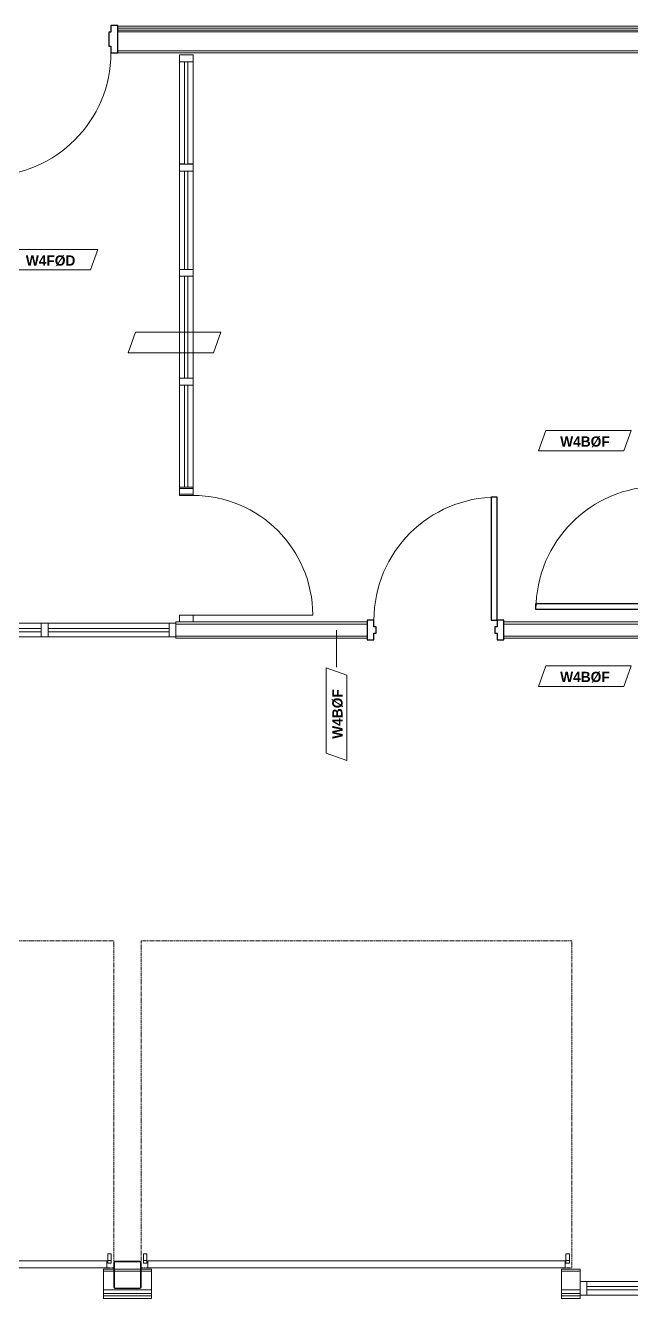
# Model space of a CAD drawing. Header units: inches. Extents: x -4010 to -1814, y 9846 to 12241.
# Drawn here: x -3184.1 to -3006.9, y 11276.3 to 11648.6 of the extents above; entities that cross this region are included whole.
import ezdxf

# ---------------------------------------------------------------- set-up
doc = ezdxf.new("R2010")
doc.units = ezdxf.units.IN
doc.header["$MEASUREMENT"] = 0
doc.linetypes.add('Dash', pattern=[0.25, 0.125, -0.125])
for name, color, linetype, lineweight in [('0-1', 7, 'Continuous', 5), ('0-2', 7, 'Continuous', 9), ('A-DOOR-1', 7, 'Continuous', 9), ('A-DOOR-2', 10, 'Continuous', 30), ('A-DOOR-FRAM-2', 10, 'Continuous', 30), ('A-DOOR-HDLN-1', 170, 'Dash', 18), ('A-GLAZ-CURT-1', 7, 'Continuous', 9), ('A-GLAZ-CWMG-1', 7, 'Continuous', 9), ('A-WALL-1', 7, 'Continuous', 9), ('A-WALL-2', 250, 'Continuous', 18), ('A-WALL-IDEN', 211, 'Continuous', 9), ('I-WALL-3', 7, 'Continuous', 9), ('S-COLS-1', 7, 'Continuous', 9)]:
    doc.layers.add(name, color=color, linetype=linetype, lineweight=lineweight)
doc.styles.add('Century Gothic_B_1', font='GOTHICB.TTF', dxfattribs={"height": 3})

# ---------------------------------------------------------------- blocks, each defined once
blk = doc.blocks.new('System Panel - Glazed-2441747-UNIT PLANS - 1ST FLOOR')
at = {"layer": 'A-GLAZ-CURT-1'}
for p, q in [((17.7, 0.5), (-17.7, 0.5)), ((-17.7, 0.5), (-17.7, -0.5)), ((17.7, -0.5), (17.7, 0.5)), ((-17.7, -0.5), (17.7, -0.5))]:
    blk.add_line(p, q, dxfattribs=at)
blk = doc.blocks.new('Rectangular Mullion - 2_ x 4_ rectangular-2352499-UNIT PLANS - 1ST FLOOR')
at = {"layer": 'A-GLAZ-CWMG-1'}
for p, q in [((-2984.53, 11281.29), (-3019.92, 11281.29)), ((-2984.53, 11277.29), (-3019.92, 11277.29))]:
    blk.add_line(p, q, dxfattribs=at)
blk = doc.blocks.new('Rectangular Mullion - 2_ x 4_ rectangular-2441749-UNIT PLANS - 1ST FLOOR')
at = {"layer": 'A-GLAZ-CWMG-1'}
for p, q in [((0, 2), (-2, 2)), ((-2, 2), (-2, -2)), ((0, -2), (0, 2)), ((-2, -2), (0, -2))]:
    blk.add_line(p, q, dxfattribs=at)
blk = doc.blocks.new('GLASS GARAGE DOOR B - DOOR AT COMMUNITY ROOM-2797694-UNIT PLANS - 1ST FLOOR')
at = {"layer": 'A-DOOR-1'}
for p, q in [((3.72, 10.85), (4.72, 10.85)), ((3.72, 8.85), (3.72, 10.85)), ((3.72, 8.85), (3.72, 8.1)), ((4.72, 8.85), (3.72, 8.85)), ((3.72, 8.1), (4.72, 8.1)), ((4.72, 10.85), (4.72, 8.85)), ((4.72, 8.1), (4.72, 8.85)), ((5, 8.75), (127, 8.75)), ((5, 8.75), (5, 6.75)), ((127, 8.75), (127, 6.75)), ((127.28, 10.85), (128.28, 10.85)), ((127.28, 8.85), (127.28, 10.85)), ((127.28, 8.85), (127.28, 8.1)), ((128.28, 8.85), (127.28, 8.85)), ((127.28, 8.1), (128.28, 8.1)), ((128.28, 10.85), (128.28, 8.85)), ((128.28, 8.1), (128.28, 8.85)), ((127, 6.75), (5, 6.75))]:
    blk.add_line(p, q, dxfattribs=at)
at = {"layer": 'A-DOOR-HDLN-1'}
for p, q in [((129, 102.4), (3, 102.4)), ((3, 102.4), (3, 6.75)), ((129, 6.75), (129, 102.4)), ((3, 6.75), (129, 6.75))]:
    blk.add_line(p, q, dxfattribs=at)
blk = doc.blocks.new('CTR - 1st Phase - Shell_rvt-1-UNIT PLANS - 1ST FLOOR')
at = {"layer": 'A-WALL-1'}
for p, q in [((-3158.32, 11284.91), (-3161.32, 11284.91)), ((-3161.32, 11284.91), (-3161.32, 11276.29)), ((-3150.5, 11284.91), (-3158.15, 11284.91)), ((-3147.32, 11284.91), (-3150.32, 11284.91)), ((-3147.32, 11276.29), (-3147.32, 11284.91)), ((-3021.92, 11284.91), (-3027.32, 11284.91)), ((-3027.32, 11284.91), (-3027.32, 11276.29)), ((-3021.92, 11276.29), (-3021.92, 11284.91)), ((-3161.32, 11276.29), (-3147.32, 11276.29)), ((-3027.32, 11276.29), (-3021.92, 11276.29))]:
    blk.add_line(p, q, dxfattribs=at)
at = {"layer": 'A-WALL-2'}
for p, q in [((-3158.32, 11284.29), (-3161.32, 11284.29)), ((-3150.5, 11284.29), (-3158.15, 11284.29)), ((-3147.32, 11284.29), (-3150.32, 11284.29)), ((-3021.92, 11284.29), (-3027.32, 11284.29)), ((-3147.32, 11278.79), (-3161.32, 11278.79)), ((-3147.32, 11277.79), (-3161.32, 11277.79)), ((-3021.92, 11278.79), (-3027.32, 11278.79)), ((-3021.92, 11277.79), (-3027.32, 11277.79)), ((-3147.32, 11277.04), (-3161.32, 11277.04)), ((-3021.92, 11277.04), (-3027.32, 11277.04))]:
    blk.add_line(p, q, dxfattribs=at)
at = {"layer": '0-2'}
for name, p in [('GLASS GARAGE DOOR B - DOOR AT COMMUNITY ROOM-2797694-UNIT PLANS - 1ST FLOOR', (-3287.32, 11278.52)), ('GLASS GARAGE DOOR B - DOOR AT COMMUNITY ROOM-2797694-UNIT PLANS - 1ST FLOOR', (-3153.32, 11278.52)), ('Rectangular Mullion - 2_ x 4_ rectangular-2352499-UNIT PLANS - 1ST FLOOR', (0, 0)), ('System Panel - Glazed-2441747-UNIT PLANS - 1ST FLOOR', (-3002.22, 11279.29))]:
    blk.add_blockref(name, p, dxfattribs=at)
at = {"layer": '0-2', "rotation": 180}
blk.add_blockref('Rectangular Mullion - 2_ x 4_ rectangular-2441749-UNIT PLANS - 1ST FLOOR', (-3021.92, 11279.29), dxfattribs=at)
blk = doc.blocks.new('System Panel - SINGLE PANE - SAFETY GLAZING-2179330-UNIT PLANS - 1ST FLOOR')
at = {"layer": 'A-GLAZ-CURT-1'}
for p, q in [((17.7, 0.5), (-17.7, 0.5)), ((-17.7, 0.5), (-17.7, -0.5)), ((17.7, -0.5), (17.7, 0.5)), ((-17.7, -0.5), (17.7, -0.5))]:
    blk.add_line(p, q, dxfattribs=at)
blk = doc.blocks.new('Rectangular Mullion - 2_ x 4_ - INTERIOR-2179402-UNIT PLANS - 1ST FLOOR')
at = {"layer": 'A-GLAZ-CWMG-1'}
for p, q in [((-3177.52, 11473.79), (-3142.12, 11473.79)), ((-3177.52, 11469.79), (-3142.12, 11469.79))]:
    blk.add_line(p, q, dxfattribs=at)
blk = doc.blocks.new('Rectangular Mullion - 2_ x 4_ - INTERIOR-2179409-UNIT PLANS - 1ST FLOOR')
at = {"layer": 'A-GLAZ-CWMG-1'}
for p, q in [((0, 2), (-2, 2)), ((-2, 2), (-2, -2)), ((0, -2), (0, 2)), ((-2, -2), (0, -2))]:
    blk.add_line(p, q, dxfattribs=at)
blk = doc.blocks.new('System Panel - SINGLE PANE - SAFETY GLAZING-2179331-UNIT PLANS - 1ST FLOOR')
at = {"layer": 'A-GLAZ-CURT-1'}
for p, q in [((18.2, 0.5), (-18.2, 0.5)), ((-18.2, 0.5), (-18.2, -0.5)), ((18.2, -0.5), (18.2, 0.5)), ((-18.2, -0.5), (18.2, -0.5))]:
    blk.add_line(p, q, dxfattribs=at)
blk = doc.blocks.new('Rectangular Mullion - 2_ x 4_ - INTERIOR-2179404-UNIT PLANS - 1ST FLOOR')
at = {"layer": 'A-GLAZ-CWMG-1'}
for p, q in [((-3254.32, 11473.79), (-3217.92, 11473.79)), ((-3254.32, 11469.79), (-3217.92, 11469.79))]:
    blk.add_line(p, q, dxfattribs=at)
blk = doc.blocks.new('Rectangular Mullion - 2_ x 4_ - INTERIOR-2179406-UNIT PLANS - 1ST FLOOR')
at = {"layer": 'A-GLAZ-CWMG-1'}
for p, q in [((-1, 2), (1, 2)), ((-1, -2), (-1, 2)), ((1, 2), (1, -2)), ((1, -2), (-1, -2))]:
    blk.add_line(p, q, dxfattribs=at)
blk = doc.blocks.new('STOREFRONT DOOR - WOOD STILE W_ GLASS INSET-2189328-UNIT PLANS - 1ST FLOOR')
at = {"layer": 'A-DOOR-1'}
blk.add_line((-17.5, -2), (-17.5, -37), dxfattribs=at)
blk.add_arc((-17.5, -2), 35, 270, 360, dxfattribs=at)
blk = doc.blocks.new('Rectangular Mullion - 2_ x 4_ - INTERIOR-2183591-UNIT PLANS - 1ST FLOOR')
at = {"layer": 'A-GLAZ-CWMG-1'}
for p, q in [((-2, 2), (0, 2)), ((-2, -2), (-2, 2)), ((0, 2), (0, -2)), ((0, -2), (-2, -2))]:
    blk.add_line(p, q, dxfattribs=at)
blk = doc.blocks.new('System Panel - SINGLE PANE - SAFETY GLAZING-2186739-UNIT PLANS - 1ST FLOOR')
at = {"layer": 'A-GLAZ-CURT-1'}
for p, q in [((14.93, 0.5), (-14.93, 0.5)), ((-14.93, 0.5), (-14.93, -0.5)), ((14.93, -0.5), (14.93, 0.5)), ((-14.93, -0.5), (14.93, -0.5))]:
    blk.add_line(p, q, dxfattribs=at)
blk = doc.blocks.new('System Panel - SINGLE PANE - SAFETY GLAZING-2187073-UNIT PLANS - 1ST FLOOR')
at = {"layer": 'A-GLAZ-CURT-1'}
for p, q in [((14.38, 0.5), (-14.38, 0.5)), ((-14.38, 0.5), (-14.38, -0.5)), ((14.38, -0.5), (14.38, 0.5)), ((-14.38, -0.5), (14.38, -0.5))]:
    blk.add_line(p, q, dxfattribs=at)
blk = doc.blocks.new('Rectangular Mullion - 2_ x 4_ - INTERIOR-2186737-UNIT PLANS - 1ST FLOOR')
at = {"layer": 'A-GLAZ-CWMG-1'}
for p, q in [((-3139.12, 11550.96), (-3139.12, 11545.42)), ((-3135.12, 11550.96), (-3135.12, 11545.42))]:
    blk.add_line(p, q, dxfattribs=at)
blk = doc.blocks.new('Rectangular Mullion - 2_ x 4_ - INTERIOR-2187069-UNIT PLANS - 1ST FLOOR')
at = {"layer": 'A-GLAZ-CWMG-1'}
for p, q in [((-3139.12, 11606.03), (-3139.12, 11577.28)), ((-3135.12, 11606.03), (-3135.12, 11577.28))]:
    blk.add_line(p, q, dxfattribs=at)
blk = doc.blocks.new('Rectangular Mullion - 2_ x 4_ - INTERIOR-2186757-UNIT PLANS - 1ST FLOOR')
at = {"layer": 'A-GLAZ-CWMG-1'}
for p, q in [((-3139.12, 11621.63), (-3139.12, 11608.13)), ((-3135.12, 11621.63), (-3135.12, 11608.13)), ((-3137.62, 11608.13), (-3139.12, 11608.13)), ((-3135.12, 11608.13), (-3136.62, 11608.13))]:
    blk.add_line(p, q, dxfattribs=at)
blk = doc.blocks.new('Rectangular Mullion - 2_ x 4_ - INTERIOR-2183583-UNIT PLANS - 1ST FLOOR')
at = {"layer": 'A-GLAZ-CWMG-1'}
for p, q in [((-1, 2), (1, 2)), ((-1, -2), (-1, 2)), ((1, 2), (1, -2)), ((1, -2), (-1, -2))]:
    blk.add_line(p, q, dxfattribs=at)
blk = doc.blocks.new('Rectangular Mullion - 2_ x 4_ - INTERIOR-2183529-UNIT PLANS - 1ST FLOOR')
at = {"layer": 'A-GLAZ-CWMG-1'}
for p, q in [((-1, 2), (1, 2)), ((-1, -2), (-1, 2)), ((1, 2), (1, -2)), ((1, -2), (-1, -2))]:
    blk.add_line(p, q, dxfattribs=at)
blk = doc.blocks.new('HOLLOW METAL - COMMON_3-0 x 7-0 - WD DOOR-2191989-UNIT PLANS - 1ST FLOOR')
at = {"layer": 'A-DOOR-1'}
blk.add_arc((18, -3.125), 36, 180, 270, dxfattribs=at)
at = {"layer": 'A-DOOR-2'}
for p, q in [((16.25, -3.125), (18, -3.125)), ((16.25, -39.125), (16.25, -3.125)), ((18, -3.125), (18, -39.125)), ((18, -39.125), (16.25, -39.125))]:
    blk.add_line(p, q, dxfattribs=at)
at = {"layer": 'A-DOOR-FRAM-2'}
for p, q in [((-20, 2.625), (-18, 2.625)), ((-20, -3.125), (-20, 2.625)), ((-18, 2.625), (-18, 0.6875)), ((-18, 0.6875), (-17.375, 0.6875)), ((-17.375, 0.6875), (-17.375, -1.1875)), ((17.375, 0.6875), (18, 0.6875)), ((17.375, -1.1875), (17.375, 0.6875)), ((18, 2.625), (20, 2.625)), ((18, 0.6875), (18, 2.625)), ((20, 2.625), (20, -3.125)), ((-18, -3.125), (-20, -3.125)), ((-18, -1.1875), (-18, -3.125)), ((-17.375, -1.1875), (-18, -1.1875)), ((18, -1.1875), (17.375, -1.1875)), ((18, -3.125), (18, -1.1875)), ((20, -3.125), (18, -3.125))]:
    blk.add_line(p, q, dxfattribs=at)
blk = doc.blocks.new('HOLLOW METAL - 1HR RATED-2191993-UNIT PLANS - 1ST FLOOR')
at = {"layer": 'A-DOOR-1'}
blk.add_arc((18, 4.125), 36, 90, 180, dxfattribs=at)
at = {"layer": 'A-DOOR-2'}
for p, q in [((18, 40.125), (16.25, 40.125)), ((16.25, 40.125), (16.25, 4.125)), ((18, 4.125), (18, 40.125)), ((16.25, 4.125), (18, 4.125))]:
    blk.add_line(p, q, dxfattribs=at)
at = {"layer": 'A-DOOR-FRAM-2'}
for p, q in [((-18, 4.125), (-20, 4.125)), ((-20, 4.125), (-20, -3.875)), ((-18, 2.1875), (-18, 4.125)), ((18, 4.125), (18, 2.1875)), ((20, 4.125), (18, 4.125)), ((20, -3.875), (20, 4.125)), ((-17.375, 2.1875), (-18, 2.1875)), ((-17.375, -1.9375), (-17.375, 2.1875)), ((18, 2.1875), (17.375, 2.1875)), ((17.375, 2.1875), (17.375, -1.9375)), ((-18, -3.875), (-18, -1.9375)), ((-18, -1.9375), (-17.375, -1.9375)), ((17.375, -1.9375), (18, -1.9375)), ((18, -1.9375), (18, -3.875)), ((-20, -3.875), (-18, -3.875)), ((18, -3.875), (20, -3.875))]:
    blk.add_line(p, q, dxfattribs=at)
blk = doc.blocks.new('Rectangular Mullion - 2_ x 4_ - INTERIOR-2183554-UNIT PLANS - 1ST FLOOR')
at = {"layer": 'A-GLAZ-CWMG-1'}
for p, q in [((0, 2), (-2, 2)), ((-2, 2), (-2, -2)), ((0, -2), (0, 2)), ((-2, -2), (0, -2))]:
    blk.add_line(p, q, dxfattribs=at)
blk = doc.blocks.new('HOLLOW METAL - COMMON_3-0 x 7-0 - WD DOOR-2191990-UNIT PLANS - 1ST FLOOR')
at = {"layer": 'A-DOOR-1'}
blk.add_arc((18, 3.125), 36, 90, 180, dxfattribs=at)
at = {"layer": 'A-DOOR-2'}
for p, q in [((18, 39.125), (16.25, 39.125)), ((16.25, 39.125), (16.25, 3.125)), ((18, 3.125), (18, 39.125)), ((16.25, 3.125), (18, 3.125))]:
    blk.add_line(p, q, dxfattribs=at)
at = {"layer": 'A-DOOR-FRAM-2'}
for p, q in [((-18, 3.125), (-20, 3.125)), ((-20, 3.125), (-20, -2.625)), ((-18, 1.1875), (-18, 3.125)), ((-17.375, 1.1875), (-18, 1.1875)), ((-17.375, -0.6875), (-17.375, 1.1875)), ((18, 1.1875), (17.375, 1.1875)), ((17.375, 1.1875), (17.375, -0.6875)), ((18, 3.125), (18, 1.1875)), ((20, 3.125), (18, 3.125)), ((20, -2.625), (20, 3.125)), ((-20, -2.625), (-18, -2.625)), ((-18, -2.625), (-18, -0.6875)), ((-18, -0.6875), (-17.375, -0.6875)), ((17.375, -0.6875), (18, -0.6875)), ((18, -0.6875), (18, -2.625)), ((18, -2.625), (20, -2.625))]:
    blk.add_line(p, q, dxfattribs=at)
blk = doc.blocks.new('System Panel - SINGLE PANE - SAFETY GLAZING-2186740-UNIT PLANS - 1ST FLOOR')
at = {"layer": 'A-GLAZ-CURT-1'}
for p, q in [((14.93, 0.5), (-14.93, 0.5)), ((-14.93, 0.5), (-14.93, -0.5)), ((14.93, -0.5), (14.93, 0.5)), ((-14.93, -0.5), (14.93, -0.5))]:
    blk.add_line(p, q, dxfattribs=at)
blk = doc.blocks.new('Rectangular Mullion - 2_ x 4_ - INTERIOR-2186736-UNIT PLANS - 1ST FLOOR')
at = {"layer": 'A-GLAZ-CWMG-1'}
for p, q in [((-3139.12, 11543.42), (-3139.12, 11513.56)), ((-3135.12, 11543.42), (-3135.12, 11513.56))]:
    blk.add_line(p, q, dxfattribs=at)
blk = doc.blocks.new('Rectangular Mullion - 2_ x 4_ - INTERIOR-2186730-UNIT PLANS - 1ST FLOOR')
at = {"layer": 'A-GLAZ-CWMG-1'}
for p, q in [((-3139.12, 11575.28), (-3139.12, 11550.96)), ((-3135.12, 11575.28), (-3135.12, 11550.96))]:
    blk.add_line(p, q, dxfattribs=at)
blk = doc.blocks.new('Rectangular Mullion - 2_ x 4_ - INTERIOR-2186549-UNIT PLANS - 1ST FLOOR')
at = {"layer": 'A-GLAZ-CWMG-1'}
for p, q in [((-3139.12, 11637.99), (-3139.12, 11621.63)), ((-3135.12, 11637.99), (-3135.12, 11621.63))]:
    blk.add_line(p, q, dxfattribs=at)
blk = doc.blocks.new('System Panel - SINGLE PANE - SAFETY GLAZING-2187074-UNIT PLANS - 1ST FLOOR')
at = {"layer": 'A-GLAZ-CURT-1'}
for p, q in [((14.978125, 0.5), (-14.978125, 0.5)), ((-14.978125, 0.5), (-14.978125, -0.5)), ((14.978125, -0.5), (14.978125, 0.5)), ((-14.978125, -0.5), (14.978125, -0.5))]:
    blk.add_line(p, q, dxfattribs=at)
blk = doc.blocks.new('CTR - 1st Phase - Common Walls_rvt-1-UNIT PLANS - 1ST FLOOR')
at = {"layer": 'A-WALL-1'}
for p, q in [((-3084.22, 11474.16), (-3140.12, 11474.16)), ((-3140.12, 11474.16), (-3140.12, 11469.41)), ((-2998.32, 11474.16), (-3044.22, 11474.16)), ((-3140.12, 11469.41), (-3084.22, 11469.41)), ((-3044.22, 11469.41), (-2998.32, 11469.41))]:
    blk.add_line(p, q, dxfattribs=at)
at = {"layer": 'A-WALL-2'}
for p, q in [((-3157.14, 11647.86), (-2920.57, 11647.86)), ((-3157.14, 11647.24), (-2920.57, 11647.24)), ((-3157.14, 11646.74), (-2920.57, 11646.74)), ((-3157.14, 11641.24), (-2920.57, 11641.24)), ((-3140.12, 11473.54), (-3084.22, 11473.54)), ((-3044.22, 11473.54), (-2998.32, 11473.54)), ((-3140.12, 11470.04), (-3084.22, 11470.04)), ((-3044.22, 11470.04), (-2998.32, 11470.04))]:
    blk.add_line(p, q, dxfattribs=at)
at = {"layer": 'I-WALL-3'}
for p, q in [((-2920.57, 11648.36), (-3157.14, 11648.36)), ((-3157.14, 11640.61), (-2920.57, 11640.61))]:
    blk.add_line(p, q, dxfattribs=at)
at = {"layer": '0-2'}
for name, p, rotation in [('HOLLOW METAL - 1HR RATED-2191993-UNIT PLANS - 1ST FLOOR', (-3177.14, 11644.74), 180), ('System Panel - SINGLE PANE - SAFETY GLAZING-2187074-UNIT PLANS - 1ST FLOOR', (-3137.12, 11623.01), 89.99999999999912), ('System Panel - SINGLE PANE - SAFETY GLAZING-2187073-UNIT PLANS - 1ST FLOOR', (-3137.12, 11591.65), 89.99999999999912), ('System Panel - SINGLE PANE - SAFETY GLAZING-2186739-UNIT PLANS - 1ST FLOOR', (-3137.12, 11560.35), 89.99999999999912), ('System Panel - SINGLE PANE - SAFETY GLAZING-2186740-UNIT PLANS - 1ST FLOOR', (-3137.12, 11528.49), 89.99999999999912), ('HOLLOW METAL - COMMON_3-0 x 7-0 - WD DOOR-2191989-UNIT PLANS - 1ST FLOOR', (-2995.7, 11495.79), 269.9999999999991), ('STOREFRONT DOOR - WOOD STILE W_ GLASS INSET-2189328-UNIT PLANS - 1ST FLOOR', (-3137.12, 11493.66), 89.99999999999912), ('Rectangular Mullion - 2_ x 4_ - INTERIOR-2183554-UNIT PLANS - 1ST FLOOR', (-3137.12, 11474.16), 269.9999999999991), ('System Panel - SINGLE PANE - SAFETY GLAZING-2179331-UNIT PLANS - 1ST FLOOR', (-3197.72, 11471.79), 180), ('System Panel - SINGLE PANE - SAFETY GLAZING-2179330-UNIT PLANS - 1ST FLOOR', (-3159.82, 11471.79), 180)]:
    blk.add_blockref(name, p, dxfattribs=dict(at, rotation=rotation))
at = {"layer": '0-2', "extrusion": (0, 0, -1), "rotation": 90.00000000000091}
for name, p in [('Rectangular Mullion - 2_ x 4_ - INTERIOR-2183591-UNIT PLANS - 1ST FLOOR', (3137.12, 11639.99)), ('Rectangular Mullion - 2_ x 4_ - INTERIOR-2183529-UNIT PLANS - 1ST FLOOR', (3137.12, 11607.03)), ('Rectangular Mullion - 2_ x 4_ - INTERIOR-2183529-UNIT PLANS - 1ST FLOOR', (3137.12, 11576.28)), ('Rectangular Mullion - 2_ x 4_ - INTERIOR-2183529-UNIT PLANS - 1ST FLOOR', (3137.12, 11544.42)), ('Rectangular Mullion - 2_ x 4_ - INTERIOR-2183529-UNIT PLANS - 1ST FLOOR', (3137.12, 11512.56)), ('Rectangular Mullion - 2_ x 4_ - INTERIOR-2183583-UNIT PLANS - 1ST FLOOR', (3137.12, 11512.16))]:
    blk.add_blockref(name, p, dxfattribs=at)
at = {"layer": '0-2'}
for name, p in [('Rectangular Mullion - 2_ x 4_ - INTERIOR-2186549-UNIT PLANS - 1ST FLOOR', (0, 0)), ('Rectangular Mullion - 2_ x 4_ - INTERIOR-2186757-UNIT PLANS - 1ST FLOOR', (0, 0)), ('Rectangular Mullion - 2_ x 4_ - INTERIOR-2187069-UNIT PLANS - 1ST FLOOR', (0, 0)), ('Rectangular Mullion - 2_ x 4_ - INTERIOR-2186730-UNIT PLANS - 1ST FLOOR', (0, 0)), ('Rectangular Mullion - 2_ x 4_ - INTERIOR-2186737-UNIT PLANS - 1ST FLOOR', (0, 0)), ('Rectangular Mullion - 2_ x 4_ - INTERIOR-2186736-UNIT PLANS - 1ST FLOOR', (0, 0)), ('HOLLOW METAL - COMMON_3-0 x 7-0 - WD DOOR-2191990-UNIT PLANS - 1ST FLOOR', (-3064.22, 11471.54)), ('Rectangular Mullion - 2_ x 4_ - INTERIOR-2179404-UNIT PLANS - 1ST FLOOR', (38.4, 0)), ('Rectangular Mullion - 2_ x 4_ - INTERIOR-2179402-UNIT PLANS - 1ST FLOOR', (0, 0)), ('Rectangular Mullion - 2_ x 4_ - INTERIOR-2179409-UNIT PLANS - 1ST FLOOR', (-3140.12, 11471.79))]:
    blk.add_blockref(name, p, dxfattribs=at)
at = {"layer": '0-2', "extrusion": (0, 0, -1)}
blk.add_blockref('Rectangular Mullion - 2_ x 4_ - INTERIOR-2179406-UNIT PLANS - 1ST FLOOR', (3178.52, 11471.79), dxfattribs=at)
blk = doc.blocks.new('HSS-Hollow Structural Section-Column - HSS8X8X3_16-2087013-UNIT PLANS - 1ST FLOOR')
at = {"layer": 'S-COLS-1'}
for p, q in [((3.652, 4), (-3.652, 4)), ((-3.652, 3.826), (3.652, 3.826)), ((-4, 3.652), (-4, -3.652)), ((-3.826, -3.652), (-3.826, 3.652)), ((3.826, 3.652), (3.826, -3.652)), ((4, -3.652), (4, 3.652)), ((3.652, -3.826), (-3.652, -3.826)), ((-3.652, -4), (3.652, -4))]:
    blk.add_line(p, q, dxfattribs=at)
for centre, radius, start, end in [((-3.652, 3.652), 0.348, 90, 180), ((-3.652, 3.652), 0.174, 90, 180), ((3.652, 3.652), 0.348, 360, 90), ((3.652, 3.652), 0.174, 0, 90), ((-3.652, -3.652), 0.348, 180, 270), ((-3.652, -3.652), 0.174, 180, 270), ((3.652, -3.652), 0.174, 270, 360), ((3.652, -3.652), 0.348, 270, 360)]:
    blk.add_arc(centre, radius, start, end, dxfattribs=at)
blk = doc.blocks.new('CTR - 1st Phase - Structure_rvt-1-UNIT PLANS - 1ST FLOOR')
at = {"layer": '0-2'}
blk.add_blockref('HSS-Hollow Structural Section-Column - HSS8X8X3_16-2087013-UNIT PLANS - 1ST FLOOR', (-3154.32, 11283.19), dxfattribs=at)
blk = doc.blocks.new('Wall Tag - Arch Wall-3956453-UNIT PLANS - 1ST FLOOR')
at = {"layer": 'A-WALL-IDEN'}
for p, q in [((-0.356, 0.094), (-0.424, -0.094)), ((0.424, 0.094), (-0.356, 0.094)), ((0.356, -0.094), (0.424, 0.094)), ((-0.424, -0.094), (0.356, -0.094))]:
    blk.add_line(p, q, dxfattribs=at)

msp = doc.modelspace()

# ---------------------------------------------------------------- block references
at = {"layer": '0-1'}
msp.add_blockref('CTR - 1st Phase - Shell_rvt-1-UNIT PLANS - 1ST FLOOR', (0, 0), dxfattribs=at)

# ---------------------------------------------------------------- next in the draw order: block references
msp.add_blockref('CTR - 1st Phase - Common Walls_rvt-1-UNIT PLANS - 1ST FLOOR', (0, 0), dxfattribs=at)

# ---------------------------------------------------------------- next in the draw order: block references
msp.add_blockref('CTR - 1st Phase - Structure_rvt-1-UNIT PLANS - 1ST FLOOR', (0, 0), dxfattribs=at)

# ---------------------------------------------------------------- next in the draw order: linework, layer by layer
at = {"layer": 'A-WALL-IDEN'}
msp.add_line((-3093.1631, 11471.7894), (-3093.1631, 11460.94624), dxfattribs=at)

# ---------------------------------------------------------------- next in the draw order: block references
at = {"layer": 'A-WALL-IDEN', "xscale": 31.99999999999999, "yscale": 31.99999999999999, "zscale": 31.99999999999999}
for p in [(-3176.56138, 11580.12486), (-3140.54175, 11555.8894), (-3020.5236, 11527.18769), (-3020.5236, 11458.34083)]:
    msp.add_blockref('Wall Tag - Arch Wall-3956453-UNIT PLANS - 1ST FLOOR', p, dxfattribs=at)
at = {"layer": 'A-WALL-IDEN', "xscale": 31.99999999999999, "yscale": 31.99999999999999, "zscale": 31.99999999999999, "rotation": 89.99999999999991}
msp.add_blockref('Wall Tag - Arch Wall-3956453-UNIT PLANS - 1ST FLOOR', (-3093.1631, 11447.21454), dxfattribs=at)

# ---------------------------------------------------------------- next in the draw order: texts
at = {"layer": 'A-WALL-IDEN', "char_height": 3, "attachment_point": 1, "style": 'Century Gothic_B_1'}
for s, insert, width in [('W4FØD', (-3184.02926, 11581.37239), 17.978), ('W4BØF', (-3027.73952, 11528.43522), 17.372), ('W4BØF', (-3027.73952, 11459.58836), 17.372)]:
    msp.add_mtext(s, dxfattribs=dict(at, insert=insert, width=width))
at = {"layer": 'A-WALL-IDEN', "insert": (-3094.41064, 11439.99861), "char_height": 3, "width": 17.372, "attachment_point": 1, "rotation": 90, "style": 'Century Gothic_B_1'}
msp.add_mtext('W4BØF', dxfattribs=at)

doc.saveas('drawing.dxf')
